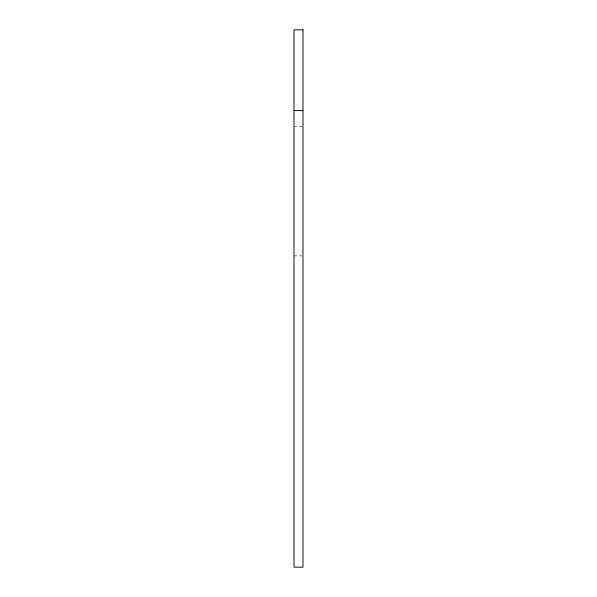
<?xml version="1.0" encoding="UTF-8"?>
<svg xmlns="http://www.w3.org/2000/svg" width="597" height="597" viewBox="0 0 597 597"><rect width="100%" height="100%" fill="white"/><g stroke="black" fill="none" stroke-linecap="round" stroke-linejoin="round"><path stroke-width="0.45" stroke-dasharray="2.98 2.24" d="M294.015 126.728L302.089 126.728M294.015 255.889L302.089 255.889"/><path stroke-width="0.9" d="M294.015 110.579L302.985 110.579M302.985 29.85L294.015 29.85L294.015 567.15L302.985 567.15L302.985 29.85"/></g></svg>
